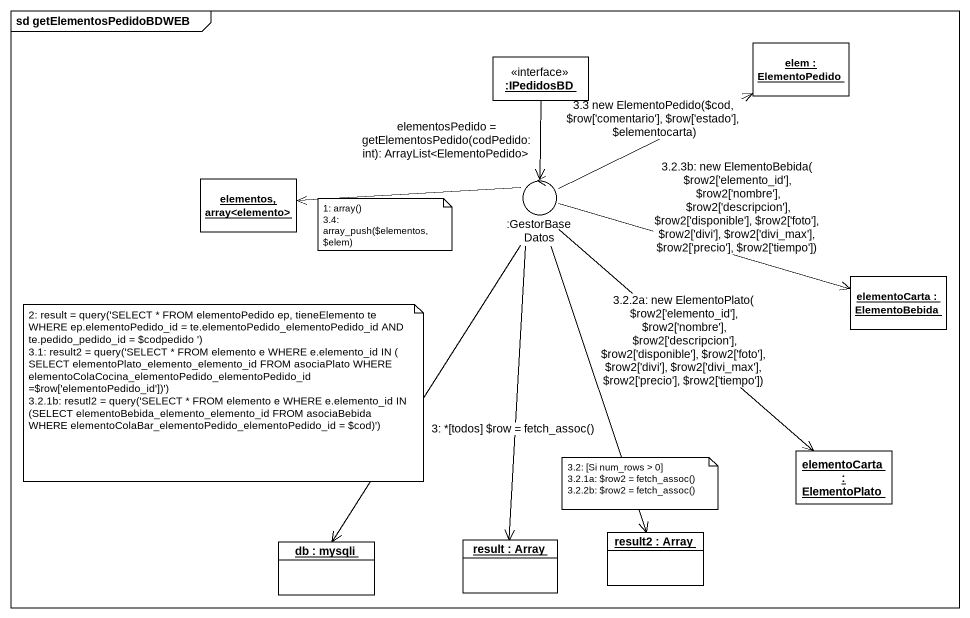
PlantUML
@startuml
mainframe sd getElementosPedidoBDWEB
allowmixing
hide circle
hide empty members
object "elem : ElementoPedido" as elem_ElementoPedido
object ":IPedidosBD" as IPedidosBD <<interface>>
object "elementos, array<elemento>" as elementos_array_elemento
control ":GestorBaseDatos" as GestorBaseDatos
object "elementoCarta : ElementoBebida" as elementoCarta_ElementoBebida
object "elementoCarta : ElementoPlato" as elementoCarta_ElementoPlato
object "result2 : Array" as result2_Array
object "db : mysqli" as db_mysqli
object "result : Array" as result_Array
IPedidosBD --> GestorBaseDatos : elementosPedido = getElementosPedido(codPedido:int): ArrayList<ElementoPedido>
GestorBaseDatos -right-> elem_ElementoPedido : 3.3 new ElementoPedido(~$cod, ~$row['comentario'], ~$row['estado'], ~$elementocarta)
GestorBaseDatos -left-> elementos_array_elemento
GestorBaseDatos -right-> elementoCarta_ElementoBebida : 3.2.3b: new ElementoBebida( ~$row2['elemento_id'], ~$row2['nombre'], ~$row2['descripcion'], ~$row2['disponible'], ~$row2['foto'], ~$row2['divi'], ~$row2['divi_max'], ~$row2['precio'], ~$row2['tiempo'])
GestorBaseDatos --> elementoCarta_ElementoPlato : 3.2.2a: new ElementoPlato( ~$row2['elemento_id'], ~$row2['nombre'], ~$row2['descripcion'], ~$row2['disponible'], ~$row2['foto'], ~$row2['divi'], ~$row2['divi_max'], ~$row2['precio'], ~$row2['tiempo'])
GestorBaseDatos --> result2_Array
db_mysqli <-up- GestorBaseDatos
result_Array <-up- GestorBaseDatos : 3: *[todos] ~$row = fetch_assoc()
note as N1
  1: array()
  3.4: array_push(~$elementos, ~$elem)
end note
note as N2
  2: result = query('SELECT * FROM elementoPedido ep, tieneElemento te WHERE ep.elementoPedido_id = te.elementoPedido_elementoPedido_id AND te.pedido_pedido_id = ~$codpedido ')
  3.1: result2 = query('SELECT * FROM elemento e WHERE e.elemento_id IN ( SELECT elementoPlato_elemento_elemento_id FROM asociaPlato WHERE elementoColaCocina_elementoPedido_elementoPedido_id =~$row['elementoPedido_id'])')
  3.2.1b: resutl2 = query('SELECT * FROM elemento e WHERE e.elemento_id IN (SELECT elementoBebida_elemento_elemento_id FROM asociaBebida WHERE elementoColaBar_elementoPedido_elementoPedido_id = ~$cod)')
end note
note as N3
  3.2: [Si num_rows > 0]
  3.2.1a: ~$row2 = fetch_assoc()
  3.2.2b: ~$row2 = fetch_assoc()
end note
@enduml
